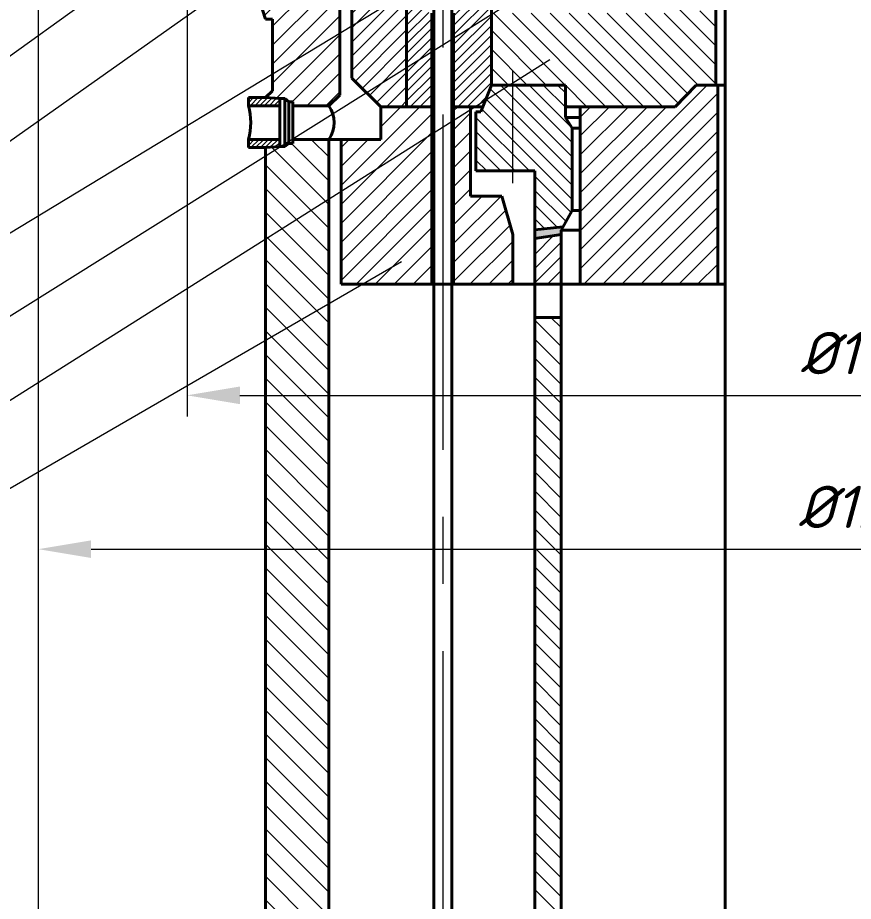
# Model space of a CAD drawing. Header units: millimetres. Extents: x 2879 to 23223, y -3142 to 6314.
# Drawn here: x 22661 to 22740.1, y -2630.7 to -2547.1 of the extents above; entities that cross this region are included whole.
import ezdxf

# ---------------------------------------------------------------- set-up
doc = ezdxf.new("R2010")
doc.units = ezdxf.units.MM
doc.linetypes.add('осевая', pattern=[50.8, 31.75, -6.35, 6.35, -6.35])
doc.layers.get('0').update_dxf_attribs({"lineweight": 40})
for name, color, linetype, lineweight in [('Оси', 7, 'осевая', 20), ('Размеры', 7, 'Continuous', 20), ('штриховка', 7, 'Continuous', 20)]:
    doc.layers.add(name, color=color, linetype=linetype, lineweight=lineweight)
doc.styles.add('ADRF1', font='isocpeur.ttf', dxfattribs={"oblique": 15})
doc.dimstyles.new('гост', dxfattribs={"dimtxt": 4, "dimasz": 5, "dimexe": 2, "dimexo": 0, "dimgap": 2, "dimtad": 1, "dimtoh": 1, "dimdec": 1, "dimlfac": 10, "dimtxsty": 'ADRF1', "dimcen": 2.5, "dimadec": 0, "dimazin": 0, "dimtfac": 1, "dimtdec": 1, "dimtmove": 0, "dimatfit": 3, "dimfxl": 1, "dimlwd": 20, "dimlwe": 20, "dimarcsym": 0})
pattern_1 = [(45, (22325.3025, -2965.1923), (-0.8980256, 0.8980256), [])]
pattern_2 = [(135, (22325.3025, -2965.1923), (-0.8980256, -0.8980256), [])]

# ---------------------------------------------------------------- blocks, each defined once
blk = doc.blocks.new('*D20')
at = {"layer": 'Defpoints', "color": 0, "transparency": 16777216}
for p in [(22662.947, -2540.824), (22819.878, -2955.268), (22662.947, -3041.813)]:
    blk.add_point(p, dxfattribs=at)
at = {"layer": 'Размеры', "color": 0, "linetype": 'Continuous', "lineweight": 20, "transparency": 16777216}
for p, q in [((22662.947, -2540.824), (22662.947, -3043.813)), ((22819.878, -2955.268), (22819.878, -3043.813)), ((22814.878, -3041.813), (22667.947, -3041.813))]:
    blk.add_line(p, q, dxfattribs=at)
at = {"layer": 'Размеры', "color": 0, "transparency": 16777216}
for points in [[(22667.947, -3040.98), (22667.947, -3042.647), (22662.947, -3041.813)], [(22814.878, -3040.98), (22814.878, -3042.647), (22819.878, -3041.813)]]:
    blk.add_solid(points, dxfattribs=at)
at = {"layer": 'Размеры', "color": 0, "transparency": 16777216, "insert": (22741.412, -3037.813), "char_height": 4, "attachment_point": 5, "style": 'ADRF1'}
blk.add_mtext('1570', dxfattribs=at)
blk = doc.blocks.new('*D24')
at = {"layer": 'Defpoints', "color": 0, "transparency": 16777216}
for p in [(22806.869, -2526.824), (22677.024, -2537.117), (22806.869, -2582.843)]:
    blk.add_point(p, dxfattribs=at)
at = {"layer": 'Размеры', "color": 0, "linetype": 'Continuous', "lineweight": 20, "transparency": 16777216}
for p, q in [((22806.869, -2526.824), (22806.869, -2584.843)), ((22677.024, -2537.117), (22677.024, -2584.843)), ((22682.024, -2582.843), (22801.869, -2582.843))]:
    blk.add_line(p, q, dxfattribs=at)
at = {"layer": 'Размеры', "color": 0, "transparency": 16777216}
for points in [[(22682.024, -2582.009), (22682.024, -2583.676), (22677.024, -2582.843)], [(22801.869, -2582.009), (22801.869, -2583.676), (22806.869, -2582.843)]]:
    blk.add_solid(points, dxfattribs=at)
at = {"layer": 'Размеры', "color": 0, "transparency": 16777216, "insert": (22741.947, -2578.843), "char_height": 4, "attachment_point": 5, "style": 'ADRF1'}
blk.add_mtext('%%C1300', dxfattribs=at)
blk = doc.blocks.new('*D25')
at = {"layer": 'Defpoints', "color": 0, "transparency": 16777216}
for p in [(22662.947, -2540.633), (22820.947, -2540.824), (22820.947, -2597.406)]:
    blk.add_point(p, dxfattribs=at)
at = {"layer": 'Размеры', "color": 0, "linetype": 'Continuous', "lineweight": 20, "transparency": 16777216}
for p, q in [((22662.947, -2540.633), (22662.947, -2599.406)), ((22820.947, -2540.824), (22820.947, -2599.406)), ((22667.947, -2597.406), (22815.947, -2597.406))]:
    blk.add_line(p, q, dxfattribs=at)
at = {"layer": 'Размеры', "color": 0, "transparency": 16777216}
for points in [[(22667.947, -2596.573), (22667.947, -2598.24), (22662.947, -2597.406)], [(22815.947, -2596.573), (22815.947, -2598.24), (22820.947, -2597.406)]]:
    blk.add_solid(points, dxfattribs=at)
at = {"layer": 'Размеры', "color": 0, "transparency": 16777216, "insert": (22741.947, -2593.406), "char_height": 4, "attachment_point": 5, "style": 'ADRF1'}
blk.add_mtext('%%C1580', dxfattribs=at)

msp = doc.modelspace()

# ---------------------------------------------------------------- hatches: boundary and pattern name
at = {"layer": 'штриховка'}
h = msp.add_hatch(dxfattribs=at)
h.set_pattern_fill('ANSI31', color=256, scale=0.2)
h.set_pattern_definition([(45, (22325.3025, -2965.1923), (-0.4490128, 0.4490128), [])])
h.paths.add_polyline_path([(22702.551, -2546.663), (22702.256, -2546.663), (22702.256, -2555.524), (22705.017, -2555.524), (22705.839, -2553.468), (22705.839, -2537.591), (22702.996, -2537.591), (22702.996, -2502.924), (22702.551, -2502.569)])
h.paths.add_polyline_path([(22699.899, -2502.569), (22699.455, -2502.924), (22699.455, -2537.591), (22698.747, -2537.591), (22698.747, -2545.634), (22697.811, -2545.634), (22697.811, -2555.524), (22700.195, -2555.524), (22700.195, -2546.663), (22699.899, -2546.663)])
h = msp.add_hatch(dxfattribs=at)
h.set_pattern_fill('ANSI31', color=256, scale=0.4)
h.set_pattern_definition(pattern_1)
edge = h.paths.add_edge_path()
edge.add_line((22674.24, -2526.824), (22662.947, -2526.824))
edge.add_line((22662.947, -2526.824), (22662.947, -2540.824))
edge.add_line((22662.947, -2540.824), (22682.447, -2540.824))
edge.add_line((22682.447, -2540.824), (22684.447, -2547.224))
edge.add_line((22684.447, -2547.224), (22685.121, -2547.224))
edge.add_line((22685.121, -2547.224), (22685.121, -2554.021))
edge.add_line((22685.121, -2554.021), (22684.447, -2554.649))
edge.add_line((22684.447, -2554.649), (22685.798, -2554.74))
edge.add_line((22685.798, -2554.74), (22686.272, -2554.74))
edge.add_line((22686.272, -2554.74), (22686.652, -2555.041))
edge.add_line((22686.652, -2555.041), (22687.047, -2555.041))
edge.add_line((22687.047, -2555.041), (22687.047, -2555.424))
edge.add_line((22687.047, -2555.424), (22690.444, -2555.424))
edge.add_line((22690.444, -2555.424), (22691.493, -2554.423))
edge.add_line((22691.493, -2554.423), (22691.493, -2542.161))
edge.add_line((22691.493, -2542.161), (22690.444, -2540.838))
edge.add_line((22690.444, -2540.838), (22690.444, -2526.824))
edge.add_line((22690.444, -2526.824), (22691.493, -2525.183))
edge.add_line((22691.493, -2525.183), (22691.493, -2521.124))
edge.add_line((22691.493, -2521.124), (22688.698, -2521.124))
edge.add_line((22688.698, -2521.124), (22688.698, -2526.824))
edge.add_arc((22688.24, -2526.824), 0.458, -180, 0, ccw=False)
edge.add_line((22687.782, -2526.824), (22687.782, -2525.213))
edge.add_arc((22683.693, -2525.213), 4.089, 0, 90)
edge.add_line((22683.693, -2521.124), (22682.793, -2521.124))
edge.add_line((22682.793, -2521.124), (22682.494, -2522.213))
edge.add_line((22682.494, -2522.213), (22683.693, -2522.213))
edge.add_arc((22683.693, -2525.213), 3, 0, 90, ccw=False)
edge.add_line((22686.693, -2525.213), (22686.693, -2526.824))
edge.add_line((22686.693, -2526.824), (22679.809, -2526.824))
edge.add_line((22679.809, -2526.824), (22679.809, -2533.355))
edge.add_line((22679.809, -2533.355), (22679.074, -2533.355))
edge.add_line((22679.074, -2533.355), (22679.074, -2535.402))
edge.add_line((22679.074, -2535.402), (22677.024, -2537.117))
edge.add_line((22677.024, -2537.117), (22674.974, -2535.402))
edge.add_line((22674.974, -2535.402), (22674.974, -2533.355))
edge.add_line((22674.974, -2533.355), (22674.24, -2533.355))
edge.add_line((22674.24, -2533.355), (22674.24, -2526.824))
h = msp.add_hatch(dxfattribs=at)
h.set_pattern_fill('ANSI31', color=256, scale=0.3)
h.set_pattern_definition([(45, (22325.3025, -2965.1923), (-0.6735192, 0.6735192), [])])
h.paths.add_polyline_path([(22694.617, -2521.464), (22693.605, -2521.464), (22691.493, -2522.031), (22691.493, -2523.921), (22692.195, -2524.537), (22692.195, -2525.85), (22691.423, -2527.297), (22691.423, -2540.061), (22692.61, -2541.693), (22692.61, -2552.816), (22695.372, -2555.524), (22697.811, -2555.524), (22697.811, -2545.634), (22694.617, -2543.456)])
h = msp.add_hatch(dxfattribs=at)
h.set_pattern_fill('ANSI31', color=256, scale=0.4, angle=90)
h.set_pattern_definition(pattern_2)
h.paths.add_polyline_path([(22712.835, -2553.468), (22712.835, -2555.524), (22723.212, -2555.524), (22725.22, -2553.468), (22727.08, -2553.468), (22727.08, -2546.948), (22723.281, -2545.694), (22722.482, -2546.663), (22705.839, -2546.663), (22705.839, -2553.468)])
h = msp.add_hatch(dxfattribs=at)
h.set_pattern_fill('ANSI31', color=256, scale=0.4)
h.set_pattern_definition(pattern_1)
h.paths.add_polyline_path([(22691.597, -2572.324), (22700.195, -2572.324), (22700.195, -2555.524), (22695.372, -2555.524), (22695.372, -2558.609), (22691.597, -2558.609)])
h.paths.add_polyline_path([(22707.863, -2572.324), (22707.863, -2567.612), (22706.823, -2563.97), (22703.852, -2563.97), (22703.852, -2555.524), (22702.256, -2555.524), (22702.256, -2572.324)])
h.paths.add_polyline_path([(22714.247, -2572.324), (22727.269, -2572.324), (22727.269, -2555.524), (22727.269, -2553.468), (22725.22, -2553.468), (22723.212, -2555.524), (22714.247, -2555.524)])
h = msp.add_hatch(dxfattribs=at)
h.set_pattern_fill('ANSI31', color=256, scale=0.3, angle=90)
h.set_pattern_definition([(135, (22222.6435, -2965.1923), (-0.6735192, -0.6735192), [])])
h.paths.add_polyline_path([(22713.485, -2557.532), (22712.835, -2556.528), (22712.835, -2553.468), (22708.174, -2553.468), (22704.84, -2555.967), (22704.82, -2556.016), (22704.774, -2556.016), (22704.367, -2556.321), (22704.367, -2561.583), (22709.941, -2561.583), (22709.941, -2567.174), (22712.608, -2566.9), (22713.485, -2565.355)])
h.paths.add_polyline_path([(22708.174, -2553.468), (22705.839, -2553.468), (22704.84, -2555.967)], flags=17)
h = msp.add_hatch(dxfattribs=at)
h.set_pattern_fill('ANSI31', color=256, scale=0.1)
h.set_pattern_definition([(45, (22325.3025, -2965.1923), (-0.2245064, 0.2245064), [])])
h.paths.add_polyline_path([(22682.827, -2554.649), (22682.827, -2555.424), (22685.798, -2555.424), (22685.798, -2554.74), (22684.447, -2554.649)])
h.paths.add_polyline_path([(22682.827, -2558.609), (22682.827, -2559.384), (22684.447, -2559.384), (22685.798, -2559.292), (22685.798, -2558.609)])
h = msp.add_hatch(dxfattribs=at)
h.set_pattern_fill('ANSI31', color=256, scale=0.5, angle=90)
h.set_pattern_definition([(135, (22325.3025, -2965.1923), (-1.122532, -1.122532), [])])
h.paths.add_polyline_path([(22690.444, -2558.609), (22687.047, -2558.609), (22687.047, -2558.992), (22686.652, -2558.992), (22686.272, -2559.292), (22685.798, -2559.292), (22684.447, -2559.384), (22684.447, -2642.844), (22685.226, -2644.908), (22690.444, -2644.908)])
h = msp.add_hatch(color=256, dxfattribs=at)
h.dxf.hatch_style = 1
h.paths.add_polyline_path([(22712.441, -2567.195), (22712.608, -2566.9), (22709.941, -2567.174), (22709.941, -2567.57), (22709.941, -2567.985), (22712.441, -2567.616)])
h = msp.add_hatch(dxfattribs=at)
h.set_pattern_fill('ANSI31', color=256, scale=0.3)
h.set_pattern_definition([(45, (22222.6435, -2965.1923), (-0.6735192, 0.6735192), [])])
h.paths.add_polyline_path([(22709.941, -2572.324), (22712.441, -2572.324), (22712.441, -2567.616), (22709.941, -2567.985)])
h = msp.add_hatch(dxfattribs=at)
h.set_pattern_fill('ANSI31', color=256, scale=0.4, angle=90)
h.set_pattern_definition(pattern_2)
h.paths.add_polyline_path([(22712.441, -2798.49), (22709.941, -2798.49), (22709.941, -2853.546), (22712.441, -2854.233)])
h.paths.add_polyline_path([(22712.441, -2725.296), (22709.941, -2725.296), (22709.941, -2798.49), (22712.441, -2798.49)])
h.paths.add_polyline_path([(22712.441, -2635.342), (22709.941, -2635.342), (22709.941, -2725.296), (22712.441, -2725.296)])
h.paths.add_polyline_path([(22712.441, -2575.457), (22709.941, -2575.457), (22709.941, -2635.342), (22712.441, -2635.342)])

# ---------------------------------------------------------------- linework, layer by layer
for p, q in [((22705.839, -2553.468), (22705.839, -2537.591)), ((22727.947, -2572.324), (22727.947, -2538.324)), ((22684.447, -2547.224), (22682.447, -2540.824)), ((22691.493, -2554.423), (22691.493, -2542.161)), ((22692.61, -2552.816), (22692.61, -2541.693)), ((22727.08, -2544.724), (22727.08, -2553.468)), ((22697.811, -2555.524), (22697.811, -2545.634)), ((22700.368, -2877.582), (22700.368, -2546.299)), ((22702.082, -2877.582), (22702.082, -2546.299)), ((22685.121, -2547.224), (22684.447, -2547.224)), ((22685.121, -2554.021), (22685.121, -2547.224)), ((22700.195, -2555.524), (22700.195, -2546.663)), ((22702.256, -2555.524), (22702.256, -2546.663)), ((22695.372, -2555.524), (22692.61, -2552.816)), ((22684.447, -2554.649), (22685.121, -2554.021)), ((22704.82, -2556.016), (22705.839, -2553.468)), ((22705.839, -2553.468), (22712.835, -2553.468)), ((22712.835, -2556.528), (22712.835, -2553.468)), ((22725.22, -2553.468), (22723.212, -2555.524)), ((22727.269, -2553.468), (22725.22, -2553.468)), ((22727.269, -2555.524), (22727.269, -2553.468)), ((22727.269, -2553.468), (22727.947, -2553.468)), ((22682.827, -2555.424), (22682.827, -2554.649)), ((22682.827, -2554.649), (22684.447, -2554.649)), ((22684.447, -2554.649), (22685.798, -2554.74)), ((22686.272, -2554.74), (22685.798, -2554.74)), ((22685.798, -2554.74), (22685.798, -2559.292)), ((22686.652, -2555.041), (22686.272, -2554.74)), ((22686.272, -2554.74), (22686.272, -2559.292)), ((22690.444, -2555.424), (22691.493, -2554.423)), ((22685.798, -2555.424), (22682.827, -2555.424)), ((22687.047, -2555.041), (22686.652, -2555.041)), ((22686.652, -2555.041), (22686.652, -2558.992)), ((22687.047, -2555.424), (22687.047, -2555.041)), ((22690.444, -2555.424), (22687.047, -2555.424)), ((22687.047, -2555.424), (22687.047, -2558.609)), ((22695.372, -2558.609), (22695.372, -2555.524)), ((22695.372, -2555.524), (22700.195, -2555.524)), ((22700.195, -2555.524), (22700.195, -2572.324)), ((22702.256, -2555.524), (22705.017, -2555.524)), ((22702.256, -2555.524), (22702.256, -2572.324)), ((22703.852, -2555.524), (22703.852, -2563.97)), ((22712.835, -2555.524), (22723.212, -2555.524)), ((22714.247, -2572.324), (22714.247, -2555.524)), ((22727.269, -2572.324), (22727.269, -2555.524)), ((22704.367, -2561.583), (22704.367, -2556.016)), ((22704.367, -2556.016), (22704.82, -2556.016)), ((22713.485, -2557.532), (22712.835, -2556.528)), ((22712.835, -2556.528), (22714.247, -2556.528)), ((22713.485, -2565.355), (22713.485, -2557.532)), ((22713.485, -2557.532), (22714.247, -2557.532)), ((22685.798, -2558.609), (22682.827, -2558.609)), ((22682.827, -2558.609), (22682.827, -2559.384)), ((22686.652, -2558.992), (22686.272, -2559.292)), ((22687.047, -2558.992), (22686.652, -2558.992)), ((22691.597, -2558.609), (22687.047, -2558.609)), ((22687.047, -2558.609), (22687.047, -2558.992)), ((22690.444, -2558.609), (22690.444, -2877.582)), ((22691.597, -2558.609), (22695.372, -2558.609)), ((22691.597, -2572.324), (22691.597, -2558.609)), ((22682.827, -2559.384), (22684.447, -2559.384)), ((22684.447, -2559.384), (22685.798, -2559.292)), ((22684.447, -2559.384), (22684.447, -2642.844)), ((22686.272, -2559.292), (22685.798, -2559.292)), ((22704.367, -2561.583), (22709.941, -2561.583)), ((22709.941, -2567.57), (22709.941, -2561.583)), ((22703.852, -2563.97), (22706.823, -2563.97)), ((22706.823, -2563.97), (22707.863, -2567.612)), ((22712.441, -2567.195), (22713.485, -2565.355)), ((22713.485, -2565.355), (22714.247, -2565.355)), ((22709.941, -2567.174), (22712.608, -2566.9)), ((22712.441, -2572.324), (22712.441, -2567.195)), ((22712.441, -2567.195), (22714.247, -2567.195)), ((22707.863, -2567.612), (22707.863, -2572.324)), ((22709.941, -2567.57), (22709.941, -2572.324)), ((22712.441, -2567.616), (22709.941, -2567.985)), ((22691.597, -2572.324), (22727.947, -2572.324)), ((22709.941, -2575.457), (22709.941, -2572.324)), ((22710.834, -2572.324), (22711.547, -2572.324)), ((22712.441, -2575.457), (22712.441, -2572.324)), ((22727.947, -2572.324), (22727.947, -2807.035)), ((22709.941, -2575.457), (22709.941, -2856.413)), ((22709.941, -2575.457), (22712.441, -2575.457)), ((22712.441, -2575.457), (22712.441, -2856.413))]:
    msp.add_line(p, q)
for centre, radius, start, end in [((22677.291, -2557.016), 5.761, 343.95153, 16.04847), ((22688.112, -2557.016), 2.824, 325.665, 34.335)]:
    msp.add_arc(centre, radius, start, end)
at = {"layer": 'Оси'}
for p, q in [((22701.225, -2454.649), (22701.225, -2882.104)), ((22707.859, -2562.755), (22707.859, -2552.12))]:
    msp.add_line(p, q, dxfattribs=at)
at = {"layer": 'Размеры'}
for p, q in [((22712.078, -2513.352), (22653.462, -2555.609)), ((22708.815, -2524.446), (22653.462, -2563.609)), ((22713.961, -2534.948), (22653.462, -2571.609)), ((22710.665, -2543.749), (22653.462, -2579.609)), ((22711.359, -2551.081), (22653.462, -2587.609)), ((22697.314, -2570.193), (22653.462, -2595.609))]:
    msp.add_line(p, q, dxfattribs=at)

# ---------------------------------------------------------------- dimensions: what is measured, and where the dimension line sits
for base, p1, p2, text, picture, middle in [((22806.869, -2582.843), (22677.024, -2537.117), (22806.869, -2526.824), '%%C1300', '*D24', (22741.947, -2582.843)), ((22662.947, -3041.813), (22819.878, -2955.268), (22662.947, -2540.824), '1570', '*D20', (22741.412, -3041.813))]:
    dim = msp.add_linear_dim(base=base, p1=p1, p2=p2, text=text, dimstyle='гост', dxfattribs=at)
    dim.commit()
    dim.dimension.update_dxf_attribs({"geometry": picture, "text_midpoint": middle, "dimtype": 160})
dim = msp.add_linear_dim(base=(22820.947, -2597.406), p1=(22662.947, -2540.633), p2=(22820.947, -2540.824), text='%%C<>', dimstyle='гост', dxfattribs=at)
dim.commit()
dim.dimension.update_dxf_attribs({"geometry": '*D25', "text_midpoint": (22741.947, -2593.406)})

doc.saveas('drawing.dxf')
